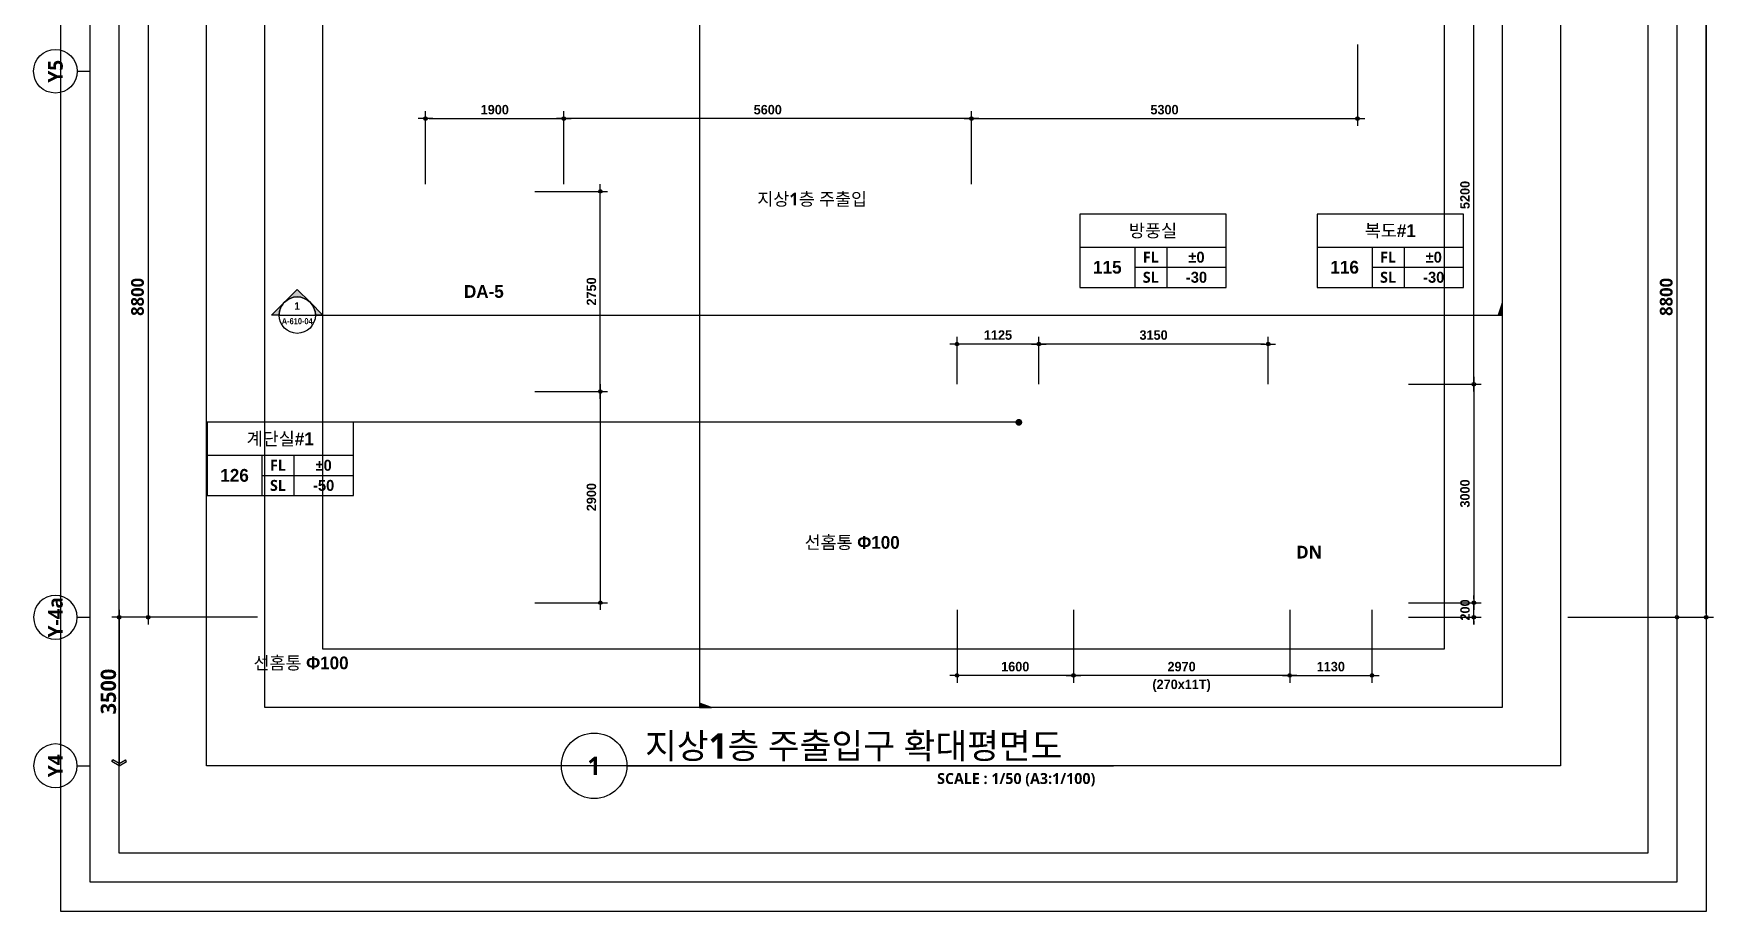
# Model space of a CAD drawing. Header units: millimetres. Extents: x 3106 to 82334, y 1073 to 28529.
# Drawn here: x 3106 to 26181, y 1073 to 13130 of the extents above; entities that cross this region are included whole.
import ezdxf
from ezdxf.enums import TextEntityAlignment as Align

# ---------------------------------------------------------------- set-up
doc = ezdxf.new("R2010")
doc.units = ezdxf.units.MM
doc.header["$LTSCALE"] = 50
doc.linetypes.add('CEN', pattern=[62, 60, -1, 0, -1])
doc.layers.get('Defpoints').update_dxf_attribs({"color": 153})
for name, color, linetype in [('A-ANNO-DIM', 4, 'Continuous'), ('A-ANNO-GRA1', 7, 'Continuous'), ('A-ANNO-LEAD', 4, 'Continuous'), ('A-ANNO-TEXT1', 7, 'Continuous'), ('A-ANNO-TEXT2', 3, 'Continuous'), ('A-ANNO-TITL', 7, 'Continuous'), ('A-ST-AXIS-BUB', 7, 'Continuous'), ('A-ST-AXIS-DIM', 7, 'Continuous'), ('AA-MKXS', 3, 'Continuous'), ('AA-MKXX', 3, 'Continuous'), ('AA-XXXX-TXT1', 2, 'Continuous'), ('DIM', 7, 'Continuous')]:
    doc.layers.add(name, color=color, linetype=linetype)
doc.layers.add('G(그리드1)', color=185, linetype='Continuous', plot=False)
doc.layers.add('G(그리드2)', color=235, linetype='Continuous', plot=False)
doc.styles.add('2020음성 1차', font='나눔고딕Bold.ttf')
doc.styles.add('SAMOO', font='romans.shx', dxfattribs={"bigfont": 'whgtxt.shx'})
doc.styles.add('SH_나눔', font='')
doc.styles.add('SH_진천_나눔', font='')
doc.styles.get('SH_나눔').set_extended_font_data('NanumGothic', bold=True)
doc.styles.get('SH_진천_나눔').set_extended_font_data('NanumGothic', bold=True)
doc.dimstyles.new('SHP 50', dxfattribs={"dimscale": 50, "dimtxt": 3.5, "dimasz": 1, "dimexe": 2, "dimexo": 2, "dimgap": 1, "dimtad": 1, "dimdec": 0, "dimzin": 0, "dimdsep": 46, "dimtxsty": 'SH_진천_나눔', "dimblk": 'DIMDOT', "dimcen": 0.09, "dimclrd": 256, "dimclre": 256, "dimclrt": 3, "dimadec": 0, "dimazin": 1, "dimtfac": 1, "dimtdec": 0, "dimtix": 1, "dimtmove": 2, "dimatfit": 0, "dimldrblk": 'DIMDOT', "dimfxl": 1, "dimtolj": 1, "dimtzin": 0, "dimlwd": -1, "dimlwe": -1, "dimarcsym": 0})
doc.dimstyles.new('SHP 50내부', dxfattribs={"dimscale": 50, "dimtxt": 2.6, "dimasz": 1, "dimexe": 2, "dimexo": 2, "dimgap": 1, "dimtad": 1, "dimdec": 0, "dimzin": 0, "dimdsep": 46, "dimtxsty": '2020음성 1차', "dimblk": 'DIMDOT', "dimcen": 0.09, "dimclrd": 256, "dimclre": 256, "dimclrt": 3, "dimadec": 0, "dimazin": 1, "dimtfac": 1, "dimtdec": 0, "dimtix": 1, "dimtmove": 2, "dimatfit": 0, "dimldrblk": 'DIMDOT', "dimfxl": 1, "dimtolj": 1, "dimtzin": 0, "dimlwd": -1, "dimlwe": -1, "dimarcsym": 0})

# ---------------------------------------------------------------- blocks, each defined once
blk = doc.blocks.new('DIMDOT')
at = {"color": 0}
blk.add_line((-2, 0), (2, 0), dxfattribs=at)
for radius in [0.5, 0.25]:
    blk.add_circle((0, 0), radius, dxfattribs=at)
blk = doc.blocks.new('*D123')
at = {"layer": 'Defpoints', "color": 0}
for p in [(4281, 22013), (5481, 22013), (5481, 5113)]:
    blk.add_point(p, dxfattribs=at)
at = {"layer": 'DIM'}
for p, q in [((5381, 22013), (4181, 22013)), ((4281, 5163), (4281, 21963)), ((5381, 5113), (4181, 5113))]:
    blk.add_line(p, q, dxfattribs=at)
at = {"layer": 'DIM', "linetype": 'ByBlock', "xscale": 50, "yscale": 50, "zscale": 50}
for p, rotation in [((4281, 22013), 90), ((4281, 5113), 270)]:
    blk.add_blockref('DIMDOT', p, dxfattribs=dict(at, rotation=rotation))
at = {"layer": 'DIM', "color": 3, "insert": (4134, 13563), "char_height": 175, "attachment_point": 5, "rotation": 90, "style": 'SH_진천_나눔'}
blk.add_mtext('\\A1;16900', dxfattribs=at)
blk = doc.blocks.new('*D124')
at = {"layer": 'Defpoints', "color": 0}
for p in [(5481, 13913), (4681, 5113), (6281, 5113)]:
    blk.add_point(p, dxfattribs=at)
at = {"layer": 'DIM'}
for p, q in [((5381, 13913), (4581, 13913)), ((4681, 13863), (4681, 5163)), ((6181, 5113), (4581, 5113))]:
    blk.add_line(p, q, dxfattribs=at)
at = {"layer": 'DIM', "linetype": 'ByBlock', "xscale": 50, "yscale": 50, "zscale": 50}
for p, rotation in [((4681, 13913), 90.00000000000001), ((4681, 5113), 270)]:
    blk.add_blockref('DIMDOT', p, dxfattribs=dict(at, rotation=rotation))
at = {"layer": 'DIM', "color": 3, "insert": (4534, 9513), "char_height": 175, "attachment_point": 5, "rotation": 90, "style": 'SH_진천_나눔'}
blk.add_mtext('\\A1;8800', dxfattribs=at)
blk = doc.blocks.new('A-ST-AXIS-BUB-1')
at = {"layer": 'A-ST-AXIS-BUB'}
blk.add_line((0, 350), (0, 0), dxfattribs=at)
blk.add_circle((0, 950), 600, dxfattribs=at)
blk = doc.blocks.new('arrow1')
at = {"color": 0}
for p, q in [((0, 0), (0.29, 0.5)), ((0, 0), (0.29, -0.5)), ((0.16, 0), (0.41, 0.43)), ((0.16, 0), (0.41, -0.43)), ((0.29, 0.5), (0.41, 0.43)), ((0.29, -0.5), (0.41, -0.43))]:
    blk.add_line(p, q, dxfattribs=at)
blk = doc.blocks.new('*D136')
at = {"layer": 'Defpoints', "color": 0}
for p in [(24081, 22213), (26081, 22213), (24081, 5113)]:
    blk.add_point(p, dxfattribs=at)
at = {"layer": 'DIM'}
for p, q in [((24181, 22213), (26181, 22213)), ((26081, 5163), (26081, 22163)), ((24181, 5113), (26181, 5113))]:
    blk.add_line(p, q, dxfattribs=at)
at = {"layer": 'DIM', "linetype": 'ByBlock', "xscale": 50, "yscale": 50, "zscale": 50}
for p, rotation in [((26081, 22213), 90.00000000000001), ((26081, 5113), 270)]:
    blk.add_blockref('DIMDOT', p, dxfattribs=dict(at, rotation=rotation))
at = {"layer": 'DIM', "color": 3, "insert": (25935, 13663), "char_height": 175, "attachment_point": 5, "rotation": 90, "style": 'SH_진천_나눔'}
blk.add_mtext('\\A1;17100', dxfattribs=at)
blk = doc.blocks.new('*D137')
at = {"layer": 'Defpoints', "color": 0}
for p in [(24081, 13913), (24081, 5113), (25681, 5113)]:
    blk.add_point(p, dxfattribs=at)
at = {"layer": 'DIM'}
for p, q in [((24181, 13913), (25781, 13913)), ((25681, 13863), (25681, 5163)), ((24181, 5113), (25781, 5113))]:
    blk.add_line(p, q, dxfattribs=at)
at = {"layer": 'DIM', "linetype": 'ByBlock', "xscale": 50, "yscale": 50, "zscale": 50}
for p, rotation in [((25681, 13913), 90), ((25681, 5113), 270)]:
    blk.add_blockref('DIMDOT', p, dxfattribs=dict(at, rotation=rotation))
at = {"layer": 'DIM', "color": 3, "insert": (25534, 9513), "char_height": 175, "attachment_point": 5, "rotation": 90, "style": 'SH_진천_나눔'}
blk.add_mtext('\\A1;8800', dxfattribs=at)
blk = doc.blocks.new('*D140')
at = {"layer": 'A-ANNO-DIM'}
for p, q in [((9991, 10963), (10991, 10963)), ((10891, 8263), (10891, 10913)), ((9991, 8213), (10991, 8213))]:
    blk.add_line(p, q, dxfattribs=at)
at = {"layer": 'Defpoints', "color": 0}
for p in [(9891, 10963), (10891, 10963), (9891, 8213)]:
    blk.add_point(p, dxfattribs=at)
at = {"layer": 'A-ANNO-DIM', "linetype": 'ByBlock', "xscale": 50, "yscale": 50, "zscale": 50}
for p, rotation in [((10891, 10963), 90), ((10891, 8213), 270)]:
    blk.add_blockref('DIMDOT', p, dxfattribs=dict(at, rotation=rotation))
at = {"layer": 'A-ANNO-DIM', "color": 3, "insert": (10769, 9588), "char_height": 130, "attachment_point": 5, "rotation": 90, "style": '2020음성 1차'}
blk.add_mtext('\\A1;2750', dxfattribs=at)
blk = doc.blocks.new('*D141')
at = {"layer": 'A-ANNO-DIM'}
for p, q in [((9991, 8213), (10991, 8213)), ((10891, 8163), (10891, 5363)), ((9991, 5313), (10991, 5313))]:
    blk.add_line(p, q, dxfattribs=at)
at = {"layer": 'Defpoints', "color": 0}
for p in [(9891, 8213), (9891, 5313), (10891, 5313)]:
    blk.add_point(p, dxfattribs=at)
at = {"layer": 'A-ANNO-DIM', "linetype": 'ByBlock', "xscale": 50, "yscale": 50, "zscale": 50}
for p, rotation in [((10891, 8213), 90), ((10891, 5313), 270)]:
    blk.add_blockref('DIMDOT', p, dxfattribs=dict(at, rotation=rotation))
at = {"layer": 'A-ANNO-DIM', "color": 3, "insert": (10769, 6763), "char_height": 130, "attachment_point": 5, "rotation": 90, "style": '2020음성 1차'}
blk.add_mtext('\\A1;2900', dxfattribs=at)
blk = doc.blocks.new('*D144')
at = {"layer": 'A-ANNO-DIM'}
for p, q in [((21991, 8313), (22991, 8313)), ((22891, 8263), (22891, 5363)), ((21991, 5313), (22991, 5313))]:
    blk.add_line(p, q, dxfattribs=at)
at = {"layer": 'Defpoints', "color": 0}
for p in [(21891, 8313), (21891, 5313), (22891, 5313)]:
    blk.add_point(p, dxfattribs=at)
at = {"layer": 'A-ANNO-DIM', "linetype": 'ByBlock', "xscale": 50, "yscale": 50, "zscale": 50}
for p, rotation in [((22891, 8313), 90), ((22891, 5313), 270)]:
    blk.add_blockref('DIMDOT', p, dxfattribs=dict(at, rotation=rotation))
at = {"layer": 'A-ANNO-DIM', "color": 3, "insert": (22769, 6813), "char_height": 130, "attachment_point": 5, "rotation": 90, "style": '2020음성 1차'}
blk.add_mtext('\\A1;3000', dxfattribs=at)
blk = doc.blocks.new('*D145')
at = {"layer": 'A-ANNO-DIM'}
for p, q in [((21991, 5313), (22991, 5313)), ((22891, 5363), (22891, 5413)), ((22891, 5113), (22891, 5313)), ((21991, 5113), (22991, 5113)), ((22891, 5063), (22891, 5013))]:
    blk.add_line(p, q, dxfattribs=at)
at = {"layer": 'Defpoints', "color": 0}
for p in [(21891, 5313), (22891, 5313), (21891, 5113)]:
    blk.add_point(p, dxfattribs=at)
at = {"layer": 'A-ANNO-DIM', "linetype": 'ByBlock', "xscale": 50, "yscale": 50, "zscale": 50}
for p, rotation in [((22891, 5313), 270), ((22891, 5113), 90)]:
    blk.add_blockref('DIMDOT', p, dxfattribs=dict(at, rotation=rotation))
at = {"layer": 'A-ANNO-DIM', "color": 3, "insert": (22770, 5213), "char_height": 130, "attachment_point": 5, "rotation": 90, "style": '2020음성 1차'}
blk.add_mtext('\\A1;200', dxfattribs=at)
blk = doc.blocks.new('*D148')
at = {"layer": 'A-ANNO-DIM'}
for p, q in [((21991, 13513), (22991, 13513)), ((22891, 8363), (22891, 13463)), ((21991, 8313), (22991, 8313))]:
    blk.add_line(p, q, dxfattribs=at)
at = {"layer": 'Defpoints', "color": 0}
for p in [(21891, 13513), (22891, 13513), (21891, 8313)]:
    blk.add_point(p, dxfattribs=at)
at = {"layer": 'A-ANNO-DIM', "linetype": 'ByBlock', "xscale": 50, "yscale": 50, "zscale": 50}
for p, rotation in [((22891, 13513), 90), ((22891, 8313), 270)]:
    blk.add_blockref('DIMDOT', p, dxfattribs=dict(at, rotation=rotation))
at = {"layer": 'A-ANNO-DIM', "color": 3, "insert": (22769, 10913), "char_height": 130, "attachment_point": 5, "rotation": 90, "style": '2020음성 1차'}
blk.add_mtext('\\A1;5200', dxfattribs=at)
blk = doc.blocks.new('*D154')
at = {"layer": 'A-ANNO-DIM'}
for p, q in [((10391, 11063), (10391, 12063)), ((15991, 11063), (15991, 12063)), ((15941, 11963), (10441, 11963))]:
    blk.add_line(p, q, dxfattribs=at)
at = {"layer": 'Defpoints', "color": 0}
for p in [(10391, 11963), (10391, 10963), (15991, 10963)]:
    blk.add_point(p, dxfattribs=at)
at = {"layer": 'A-ANNO-DIM', "linetype": 'ByBlock', "xscale": 50, "yscale": 50, "zscale": 50, "rotation": 180}
blk.add_blockref('DIMDOT', (10391, 11963), dxfattribs=at)
at = {"layer": 'A-ANNO-DIM', "linetype": 'ByBlock', "xscale": 50, "yscale": 50, "zscale": 50}
blk.add_blockref('DIMDOT', (15991, 11963), dxfattribs=at)
at = {"layer": 'A-ANNO-DIM', "color": 3, "insert": (13191, 12084), "char_height": 130, "attachment_point": 5, "style": '2020음성 1차'}
blk.add_mtext('\\A1;5600', dxfattribs=at)
blk = doc.blocks.new('*D155')
at = {"layer": 'A-ANNO-DIM'}
for p, q in [((8491, 11063), (8491, 12063)), ((10391, 11063), (10391, 12063)), ((8541, 11963), (10341, 11963))]:
    blk.add_line(p, q, dxfattribs=at)
at = {"layer": 'Defpoints', "color": 0}
for p in [(10391, 11963), (8491, 10963), (10391, 10963)]:
    blk.add_point(p, dxfattribs=at)
at = {"layer": 'A-ANNO-DIM', "linetype": 'ByBlock', "xscale": 50, "yscale": 50, "zscale": 50, "rotation": 180}
blk.add_blockref('DIMDOT', (8491, 11963), dxfattribs=at)
at = {"layer": 'A-ANNO-DIM', "linetype": 'ByBlock', "xscale": 50, "yscale": 50, "zscale": 50}
blk.add_blockref('DIMDOT', (10391, 11963), dxfattribs=at)
at = {"layer": 'A-ANNO-DIM', "color": 3, "insert": (9441, 12084), "char_height": 130, "attachment_point": 5, "style": '2020음성 1차'}
blk.add_mtext('\\A1;1900', dxfattribs=at)
blk = doc.blocks.new('*D156')
at = {"layer": 'A-ANNO-DIM'}
for p, q in [((21291, 12978), (21291, 11863)), ((15991, 11063), (15991, 12063)), ((16041, 11963), (21241, 11963))]:
    blk.add_line(p, q, dxfattribs=at)
at = {"layer": 'Defpoints', "color": 0}
for p in [(21291, 13078), (21291, 11963), (15991, 10963)]:
    blk.add_point(p, dxfattribs=at)
at = {"layer": 'A-ANNO-DIM', "linetype": 'ByBlock', "xscale": 50, "yscale": 50, "zscale": 50, "rotation": 180}
blk.add_blockref('DIMDOT', (15991, 11963), dxfattribs=at)
at = {"layer": 'A-ANNO-DIM', "linetype": 'ByBlock', "xscale": 50, "yscale": 50, "zscale": 50}
blk.add_blockref('DIMDOT', (21291, 11963), dxfattribs=at)
at = {"layer": 'A-ANNO-DIM', "color": 3, "insert": (18641, 12084), "char_height": 130, "attachment_point": 5, "style": '2020음성 1차'}
blk.add_mtext('\\A1;5300', dxfattribs=at)
blk = doc.blocks.new('G$C9D92D8A7')
at = {"layer": 'A-ANNO-GRA1'}
for p, q in [((0, 11), (40, 11)), ((15, 11), (15, 0)), ((23.75, 11), (23.75, 0)), ((15, 5.5), (40, 5.5))]:
    blk.add_line(p, q, dxfattribs=at)
blk.add_lwpolyline([(0, 20), (0, 0), (40, 0), (40, 20)], close=True, dxfattribs=at)
at = {"style": '2020음성 1차'}
for tag, height, p in [('실명', 3.5, (20, 15.5)), ('마감레벨', 3, (31.875, 8.25)), ('실번호', 3.5, (7.5, 5.5)), ('구조레벨', 3, (31.875, 2.75))]:
    blk.add_attdef(tag, text='', height=height, dxfattribs=at).set_placement(p, align=Align.MIDDLE_CENTER)
at = {"layer": 'A-ANNO-TEXT1', "style": 'SH_나눔'}
for s, p in [('FL', (19.375, 8.25)), ('SL', (19.375, 2.75))]:
    blk.add_text(s, height=3, dxfattribs=at).set_placement(p, align=Align.MIDDLE)
blk = doc.blocks.new('*D158')
at = {"layer": 'A-ANNO-DIM'}
for p, q in [((15791, 8313), (15791, 8966)), ((16866, 8866), (15841, 8866)), ((16916, 8313), (16916, 8966))]:
    blk.add_line(p, q, dxfattribs=at)
at = {"layer": 'Defpoints', "color": 0}
for p in [(15791, 8866), (15791, 8213), (16916, 8213)]:
    blk.add_point(p, dxfattribs=at)
at = {"layer": 'A-ANNO-DIM', "linetype": 'ByBlock', "xscale": 50, "yscale": 50, "zscale": 50, "rotation": 180}
blk.add_blockref('DIMDOT', (15791, 8866), dxfattribs=at)
at = {"layer": 'A-ANNO-DIM', "linetype": 'ByBlock', "xscale": 50, "yscale": 50, "zscale": 50}
blk.add_blockref('DIMDOT', (16916, 8866), dxfattribs=at)
at = {"layer": 'A-ANNO-DIM', "color": 3, "insert": (16354, 8988), "char_height": 130, "attachment_point": 5, "style": '2020음성 1차'}
blk.add_mtext('\\A1;1125', dxfattribs=at)
blk = doc.blocks.new('*D159')
at = {"layer": 'A-ANNO-DIM'}
for p, q in [((17391, 5213), (17391, 4213)), ((20361, 5213), (20361, 4213)), ((20311, 4313), (17441, 4313))]:
    blk.add_line(p, q, dxfattribs=at)
at = {"layer": 'Defpoints', "color": 0}
for p in [(17391, 5313), (20361, 5313), (17391, 4313)]:
    blk.add_point(p, dxfattribs=at)
at = {"layer": 'A-ANNO-DIM', "linetype": 'ByBlock', "xscale": 50, "yscale": 50, "zscale": 50, "rotation": 180}
blk.add_blockref('DIMDOT', (17391, 4313), dxfattribs=at)
at = {"layer": 'A-ANNO-DIM', "linetype": 'ByBlock', "xscale": 50, "yscale": 50, "zscale": 50}
blk.add_blockref('DIMDOT', (20361, 4313), dxfattribs=at)
at = {"layer": 'A-ANNO-DIM', "color": 3, "char_height": 130, "attachment_point": 5, "style": '2020음성 1차'}
for s, insert in [('\\A1;\\A1;2970', (18876, 4434)), ('\\A1;(270x11T)', (18876, 4172))]:
    blk.add_mtext(s, dxfattribs=dict(at, insert=insert))
blk = doc.blocks.new('*D160')
at = {"layer": 'A-ANNO-DIM'}
for p, q in [((15791, 5213), (15791, 4213)), ((17391, 5213), (17391, 4213)), ((17341, 4313), (15841, 4313))]:
    blk.add_line(p, q, dxfattribs=at)
at = {"layer": 'Defpoints', "color": 0}
for p in [(15791, 5313), (17391, 5313), (15791, 4313)]:
    blk.add_point(p, dxfattribs=at)
at = {"layer": 'A-ANNO-DIM', "linetype": 'ByBlock', "xscale": 50, "yscale": 50, "zscale": 50, "rotation": 180}
blk.add_blockref('DIMDOT', (15791, 4313), dxfattribs=at)
at = {"layer": 'A-ANNO-DIM', "linetype": 'ByBlock', "xscale": 50, "yscale": 50, "zscale": 50}
blk.add_blockref('DIMDOT', (17391, 4313), dxfattribs=at)
at = {"layer": 'A-ANNO-DIM', "color": 3, "insert": (16591, 4434), "char_height": 130, "attachment_point": 5, "style": '2020음성 1차'}
blk.add_mtext('\\A1;1600', dxfattribs=at)
blk = doc.blocks.new('*D161')
at = {"layer": 'A-ANNO-DIM'}
for p, q in [((20361, 5213), (20361, 4213)), ((21491, 5213), (21491, 4213)), ((20411, 4313), (21441, 4313))]:
    blk.add_line(p, q, dxfattribs=at)
at = {"layer": 'Defpoints', "color": 0}
for p in [(20361, 5313), (21491, 5313), (21491, 4313)]:
    blk.add_point(p, dxfattribs=at)
at = {"layer": 'A-ANNO-DIM', "linetype": 'ByBlock', "xscale": 50, "yscale": 50, "zscale": 50, "rotation": 180}
blk.add_blockref('DIMDOT', (20361, 4313), dxfattribs=at)
at = {"layer": 'A-ANNO-DIM', "linetype": 'ByBlock', "xscale": 50, "yscale": 50, "zscale": 50}
blk.add_blockref('DIMDOT', (21491, 4313), dxfattribs=at)
at = {"layer": 'A-ANNO-DIM', "color": 3, "insert": (20926, 4434), "char_height": 130, "attachment_point": 5, "style": '2020음성 1차'}
blk.add_mtext('\\A1;1130', dxfattribs=at)
blk = doc.blocks.new('*U251')
at = {"layer": 'A-ANNO-TITL'}
blk.add_line((0, 0), (6685, 0), dxfattribs=at)
blk.add_circle((-450, 0), 450, dxfattribs=at)
at = {"layer": 'AA-XXXX-TXT1', "style": 'SH_진천_나눔'}
blk.add_attdef('DWG.TITLE', (250, 100), '', height=350, dxfattribs=at)
at = {"layer": 'AA-XXXX-TXT1', "color": 7, "style": 'SH_진천_나눔'}
blk.add_attdef('NO1', text='', height=300, dxfattribs=at).set_placement((-450, 0), align=Align.MIDDLE)
at = {"layer": 'AA-XXXX-TXT1', "style": 'SH_진천_나눔'}
blk.add_attdef('SCALE', text='', height=150, dxfattribs=at).set_placement((6435, -100), align=Align.TOP_RIGHT)
blk = doc.blocks.new('*U595')
at = {"layer": 'AA-MKXS'}
blk.add_hatch(color=3, dxfattribs=at).paths.add_polyline_path([(0, 8.49), (-4.24, 4.24, -0.414214), (4.24, 4.24)])
h = blk.add_hatch(color=3, dxfattribs=at)
h.paths.add_polyline_path([(-8.49, 0), (-6, 0, -0.198912), (-4.24, 4.24)])
h.paths.add_polyline_path([(6, 0), (8.49, 0), (4.24, 4.24, -0.198912)])
at = {"layer": 'AA-MKXS', "color": 3, "linetype": 'Continuous', "ltscale": 5}
blk.add_line((-6, 0), (6, 0), dxfattribs=at)
at = {"layer": 'AA-MKXS', "color": 3}
for points in [[(4.24, 4.24, 0.414214), (-4.24, 4.24), (0, 8.49)], [(-4.24, 4.24, 0.198912), (-6, 0), (-8.49, 0)], [(8.49, 0), (6, 0, 0.198912), (4.24, 4.24)]]:
    blk.add_lwpolyline(points, format="xyb", close=True, dxfattribs=at)
at = {"layer": 'AA-MKXS', "color": 3, "linetype": 'Continuous', "ltscale": 5}
blk.add_circle((0, 0), 6, dxfattribs=at)
at = {"layer": 'AA-MKXS', "style": 'SAMOO', "width": 0.85}
blk.add_attdef('ViewNUM', text='', height=2.5, dxfattribs=at).set_placement((0, 1), align=Align.BOTTOM_CENTER)
blk.add_attdef('SheetNUM', text='', height=2.5, dxfattribs=at).set_placement((0, -1), align=Align.TOP_CENTER)
blk = doc.blocks.new('*U802')
at = {"layer": 'AA-MKXX'}
blk.add_hatch(color=256, dxfattribs=at).paths.add_polyline_path([(73368, 600), (73158, 0), (73368, 0)])
at = {"layer": 'AA-MKXX', "linetype": 'CEN', "ltscale": 60}
blk.add_line((900, 0), (73368, 0), dxfattribs=at)
at = {"layer": 'AA-MKXX'}
blk.add_lwpolyline([(73368, 0), (73368, 600), (73158, 0)], close=True, dxfattribs=at)
blk = doc.blocks.new('*U593')
at = {"layer": 'AA-MKXX'}
blk.add_hatch(color=256, dxfattribs=at).paths.add_polyline_path([(59593, 600), (59383, 0), (59593, 0)])
at = {"layer": 'AA-MKXX', "linetype": 'CEN', "ltscale": 60}
blk.add_line((900, 0), (59593, 0), dxfattribs=at)
at = {"layer": 'AA-MKXX'}
blk.add_lwpolyline([(59593, 0), (59593, 600), (59383, 0)], close=True, dxfattribs=at)
blk = doc.blocks.new('*D1078')
at = {"layer": 'A-ANNO-DIM'}
for p, q in [((16916, 8313), (16916, 8966)), ((20016, 8866), (16966, 8866)), ((20066, 8313), (20066, 8966))]:
    blk.add_line(p, q, dxfattribs=at)
at = {"layer": 'Defpoints', "color": 0}
for p in [(16916, 8866), (16916, 8213), (20066, 8213)]:
    blk.add_point(p, dxfattribs=at)
at = {"layer": 'A-ANNO-DIM', "linetype": 'ByBlock', "xscale": 50, "yscale": 50, "zscale": 50, "rotation": 180}
blk.add_blockref('DIMDOT', (16916, 8866), dxfattribs=at)
at = {"layer": 'A-ANNO-DIM', "linetype": 'ByBlock', "xscale": 50, "yscale": 50, "zscale": 50}
blk.add_blockref('DIMDOT', (20066, 8866), dxfattribs=at)
at = {"layer": 'A-ANNO-DIM', "color": 3, "insert": (18491, 8988), "char_height": 130, "attachment_point": 5, "style": '2020음성 1차'}
blk.add_mtext('\\A1;3150', dxfattribs=at)

msp = doc.modelspace()

# ---------------------------------------------------------------- linework, layer by layer
msp.add_lwpolyline([(16640.3, 7790.3), (7498.6, 7790.3)])
at = {"const_width": 46.9}
msp.add_lwpolyline([(16663.8, 7790.3, -1), (16616.9, 7790.3, -1)], format="xyb", close=True, dxfattribs=at)
at = {"layer": 'A-ANNO-LEAD'}
for points in [[(15416, 5812.5, 0, 50, 0), (15341, 5942.5, 0, 0, 0), (15226.4, 6141.1, 0, 0, 0), (15003.6, 6141.1, 0, 0, 0)], [(8016, 5112.5, 0, 50, 0), (7941, 4982.6, 0, 0, 0), (7655.7, 4485.7, 0, 0, 0), (7433, 4485.7, 0, 0, 0)]]:
    msp.add_lwpolyline(points, format="xyseb", dxfattribs=at)
at = {"layer": 'A-ST-AXIS-DIM'}
msp.add_line((4281, 5112.5), (4281, 3072.5), dxfattribs=at)
at = {"layer": 'G(그리드1)'}
for points in [[(3481, 26802.5), (26081, 26802.5), (26081, 1072.5), (3481, 1072.5)], [(3881, 26402.5), (25681, 26402.5), (25681, 1472.5), (3881, 1472.5)], [(4281, 26002.5), (25281, 26002.5), (25281, 1872.5), (4281, 1872.5)], [(5481, 24802.5), (24081, 24802.5), (24081, 3072.5), (5481, 3072.5)]]:
    msp.add_lwpolyline(points, close=True, dxfattribs=at)
at = {"layer": 'G(그리드2)'}
for points in [[(6281, 24002.5), (23281, 24002.5), (23281, 3872.5), (6281, 3872.5)], [(7081, 23202.5), (22481, 23202.5), (22481, 4672.5), (7081, 4672.5)]]:
    msp.add_lwpolyline(points, close=True, dxfattribs=at)

# ---------------------------------------------------------------- block references
at = {"xscale": 0.2777777777777778, "yscale": 0.2777777777777778, "zscale": 0.2777777777777778, "rotation": 270}
msp.add_blockref('*U802', (12251.3, 24252.5), dxfattribs=at)
ref = msp.add_blockref('*U595', (6727.5, 9262.5), dxfattribs=dict(xscale=41.66666666666667, yscale=41.66666666666667, zscale=41.66666666666667))
ref.add_attrib('SheetNUM', 'A-610-04', dxfattribs={"layer": 'AA-MKXS', "height": 83.33, "style": '2020음성 1차', "width": 0.8}).set_placement((6727.5, 9220.9), align=Align.TOP_CENTER)
ref.add_attrib('ViewNUM', '1', dxfattribs={"layer": 'AA-MKXS', "height": 104.2, "style": '2020음성 1차'}).set_placement((6727.5, 9304.2), align=Align.BOTTOM_CENTER)
at = {"xscale": 0.2777777777777778, "yscale": 0.2777777777777778, "zscale": 0.2777777777777778}
msp.add_blockref('*U593', (6727.5, 9262.5), dxfattribs=at)
ref = msp.add_blockref('*U251', (11256, 3072.5))
ref.add_attrib('SCALE', 'SCALE : 1/50 (A3:1/100)', dxfattribs={"layer": 'A-ANNO-TITL', "height": 150, "style": 'SH_진천_나눔'}).set_placement((17691.1, 2972.5), align=Align.TOP_RIGHT)
ref.add_attrib('DWG.TITLE', '지상1층 주출입구 확대평면도', (11506, 3172.5), dxfattribs={"layer": 'A-ANNO-TITL', "height": 347.908, "style": 'SH_진천_나눔'})
ref.add_attrib('NO1', '1', dxfattribs={"layer": 'A-ANNO-TITL', "color": 7, "height": 250, "style": 'SH_진천_나눔'}).set_placement((10806, 3072.5), align=Align.MIDDLE)
at = {"layer": 'A-ANNO-TEXT1'}
ref = msp.add_blockref('G$C9D92D8A7', (17479.5, 9644.3), dxfattribs=dict(at, xscale=50.22321428571464, yscale=50.22321428571464, zscale=50.22321428571464))
ref.add_attrib('실명', '방풍실', dxfattribs={"layer": 'A-ANNO-TEXT2', "height": 175.78, "style": '2020음성 1차'}).set_placement((18483.9, 10422.8, 34486.6), align=Align.MIDDLE_CENTER)
ref.add_attrib('실번호', '115', dxfattribs={"layer": 'A-ANNO-TEXT2', "height": 175.78, "style": '2020음성 1차'}).set_placement((17856.1, 9920.5, 34486.6), align=Align.MIDDLE_CENTER)
ref.add_attrib('마감레벨', '%%p0', dxfattribs={"height": 150.67, "style": '2020음성 1차'}).set_placement((19080.3, 10058.6, 34486.6), align=Align.MIDDLE_CENTER)
ref.add_attrib('구조레벨', '-30', dxfattribs={"height": 150.67, "style": '2020음성 1차'}).set_placement((19080.3, 9782.4, 34486.6), align=Align.MIDDLE_CENTER)
ref = msp.add_blockref('G$C9D92D8A7', (20738.6, 9644.3), dxfattribs=dict(at, xscale=50.22321428571464, yscale=50.22321428571464, zscale=50.22321428571464))
ref.add_attrib('실명', '복도#1', dxfattribs={"layer": 'A-ANNO-TEXT2', "height": 175.78, "style": '2020음성 1차'}).set_placement((21743.1, 10422.8, 34486.6), align=Align.MIDDLE_CENTER)
ref.add_attrib('실번호', '116', dxfattribs={"layer": 'A-ANNO-TEXT2', "height": 175.78, "style": '2020음성 1차'}).set_placement((21115.3, 9920.5, 34486.6), align=Align.MIDDLE_CENTER)
ref.add_attrib('마감레벨', '%%p0', dxfattribs={"height": 150.67, "style": '2020음성 1차'}).set_placement((22339.5, 10058.6, 34486.6), align=Align.MIDDLE_CENTER)
ref.add_attrib('구조레벨', '-30', dxfattribs={"height": 150.67, "style": '2020음성 1차'}).set_placement((22339.5, 9782.4, 34486.6), align=Align.MIDDLE_CENTER)
ref = msp.add_blockref('G$C9D92D8A7', (5489.6, 6785.8), dxfattribs=dict(at, xscale=50.22321428571486, yscale=50.22321428571486, zscale=50.22321428571486))
ref.add_attrib('실명', '계단실#1', dxfattribs={"layer": 'A-ANNO-TEXT2', "height": 175.78, "style": '2020음성 1차'}).set_placement((6494.1, 7564.3, 68973.2), align=Align.MIDDLE_CENTER)
ref.add_attrib('실번호', '126', dxfattribs={"layer": 'A-ANNO-TEXT2', "height": 175.78, "style": '2020음성 1차'}).set_placement((5866.3, 7062, 68973.2), align=Align.MIDDLE_CENTER)
ref.add_attrib('마감레벨', '%%p0', dxfattribs={"height": 150.67, "style": '2020음성 1차'}).set_placement((7090.5, 7200.1, 68973.2), align=Align.MIDDLE_CENTER)
ref.add_attrib('구조레벨', '-50', dxfattribs={"height": 150.67, "style": '2020음성 1차'}).set_placement((7090.5, 6923.9, 68973.2), align=Align.MIDDLE_CENTER)
at = {"layer": 'A-ST-AXIS-BUB', "yscale": 0.5, "zscale": 0.5}
for p, xscale, rotation in [((3881, 12612.5), 0.5, 90), ((3881, 5112.5), -0.5, 89.9999999999996), ((3881, 3072.5), -0.5, 89.99999999999962)]:
    msp.add_blockref('A-ST-AXIS-BUB-1', p, dxfattribs=dict(at, xscale=xscale, rotation=rotation))
at = {"layer": 'A-ST-AXIS-DIM', "xscale": -200, "yscale": 200, "zscale": 200, "rotation": 269.9999999999866}
msp.add_blockref('arrow1', (4281, 3072.5), dxfattribs=at)

# ---------------------------------------------------------------- texts
at = {"layer": 'A-ANNO-TEXT1', "style": 'SH_진천_나눔'}
for s, p in [('Y5', (3406, 12612.5)), ('Y-4a', (3406, 5112.5)), ('Y4', (3406, 3072.5))]:
    msp.add_text(s, height=200, rotation=90, dxfattribs=at).set_placement(p, align=Align.MIDDLE_CENTER)
for s, p in [('지상1층 주출입', (13801.2, 10859.3)), ('DN', (20629, 6006.9))]:
    msp.add_text(s, height=175, dxfattribs=at).set_placement(p, align=Align.MIDDLE)
at = {"layer": 'A-ANNO-TEXT1', "style": '2020음성 1차'}
msp.add_text('DA-5', height=175, dxfattribs=at).set_placement((9291, 9587.5), align=Align.MIDDLE_CENTER)
for p in [(15003.6, 6141.1), (7433, 4485.7)]:
    msp.add_text('선홈통 Φ100', height=175, dxfattribs=at).set_placement(p, align=Align.MIDDLE_RIGHT)
at = {"layer": 'A-ST-AXIS-DIM', "color": 3, "insert": (4134.4, 4092.5), "char_height": 210, "attachment_point": 5, "rotation": 90, "style": 'SH_진천_나눔'}
msp.add_mtext('\\A1;3500', dxfattribs=at)

# ---------------------------------------------------------------- dimensions: what is measured, and where the dimension line sits
at = {"layer": 'A-ANNO-DIM'}
for base, p1, p2, angle, picture, middle in [((22891, 13512.5), (21891, 8312.5), (21891, 13512.5), 90, '*D148', (22769.4, 10912.5)), ((21291, 11962.5), (15991, 10962.5), (21291, 13077.5), 0, '*D156', (18641, 12084.3)), ((10391, 11962.5), (8491, 10962.5), (10391, 10962.5), 0, '*D155', (9441, 12084.3)), ((10391, 11962.5), (15991, 10962.5), (10391, 10962.5), 180, '*D154', (13191, 12084.3)), ((10891, 10962.5), (9891, 8212.5), (9891, 10962.5), 90, '*D140', (10769.4, 9587.5)), ((10891, 5312.5), (9891, 8212.5), (9891, 5312.5), 270, '*D141', (10769.3, 6762.5)), ((22891, 5312.5), (21891, 8312.5), (21891, 5312.5), 270, '*D144', (22769.3, 6812.5)), ((21491, 4312.5), (20361, 5312.5), (21491, 5312.5), 180, '*D161', (20926, 4434.3)), ((22891, 5312.5), (21891, 5112.5), (21891, 5312.5), 90, '*D145', (22769.6, 5212.5))]:
    dim = msp.add_linear_dim(base=base, p1=p1, p2=p2, angle=angle, dimstyle='SHP 50내부', override={"dimtxsty": '2020음성 1차', "dimldrblk": 'DIMDOT'}, dxfattribs=at)
    dim.commit()
    dim.dimension.update_dxf_attribs({"geometry": picture, "text_midpoint": middle})
for base, p1, p2, picture, middle in [((15791, 8866.3), (16916, 8212.5), (15791, 8212.5), '*D158', (16353.5, 8987.9)), ((16916, 8866.3), (20066, 8212.5), (16916, 8212.5), '*D1078', (18491, 8988)), ((15791, 4312.5), (17391, 5312.5), (15791, 5312.5), '*D160', (16591, 4434.3))]:
    dim = msp.add_linear_dim(base=base, p1=p1, p2=p2, dimstyle='SHP 50내부', override={"dimtxsty": '2020음성 1차', "dimldrblk": 'DIMDOT'}, dxfattribs=at)
    dim.commit()
    dim.dimension.update_dxf_attribs({"geometry": picture, "text_midpoint": middle})
dim = msp.add_linear_dim(base=(17391, 4312.5), p1=(20361, 5312.5), p2=(17391, 5312.5), text='\\A1;<>\\X(270x11T)', dimstyle='SHP 50내부', override={"dimtxsty": '2020음성 1차', "dimldrblk": 'DIMDOT'}, dxfattribs=at)
dim.commit()
dim.dimension.update_dxf_attribs({"geometry": '*D159', "text_midpoint": (18876, 4312.5)})
at = {"layer": 'DIM'}
for base, p1, p2, angle, picture, middle in [((26081.4, 22212.5), (24081, 5112.5), (24081, 22212.5), 90, '*D136', (25935.4, 13662.5)), ((4281, 22012.5), (5481, 5112.5), (5481, 22012.5), 90, '*D123', (4134.4, 13562.5)), ((4681, 5112.5), (5481, 13912.5), (6281, 5112.5), 270, '*D124', (4534.4, 9512.5)), ((25681, 5112.5), (24081, 13912.5), (24081, 5112.5), 270, '*D137', (25534.4, 9512.5))]:
    dim = msp.add_linear_dim(base=base, p1=p1, p2=p2, angle=angle, dimstyle='SHP 50', override={"dimtxsty": 'SH_진천_나눔', "dimldrblk": 'DIMDOT'}, dxfattribs=at)
    dim.commit()
    dim.dimension.update_dxf_attribs({"geometry": picture, "text_midpoint": middle})

doc.saveas('drawing.dxf')
